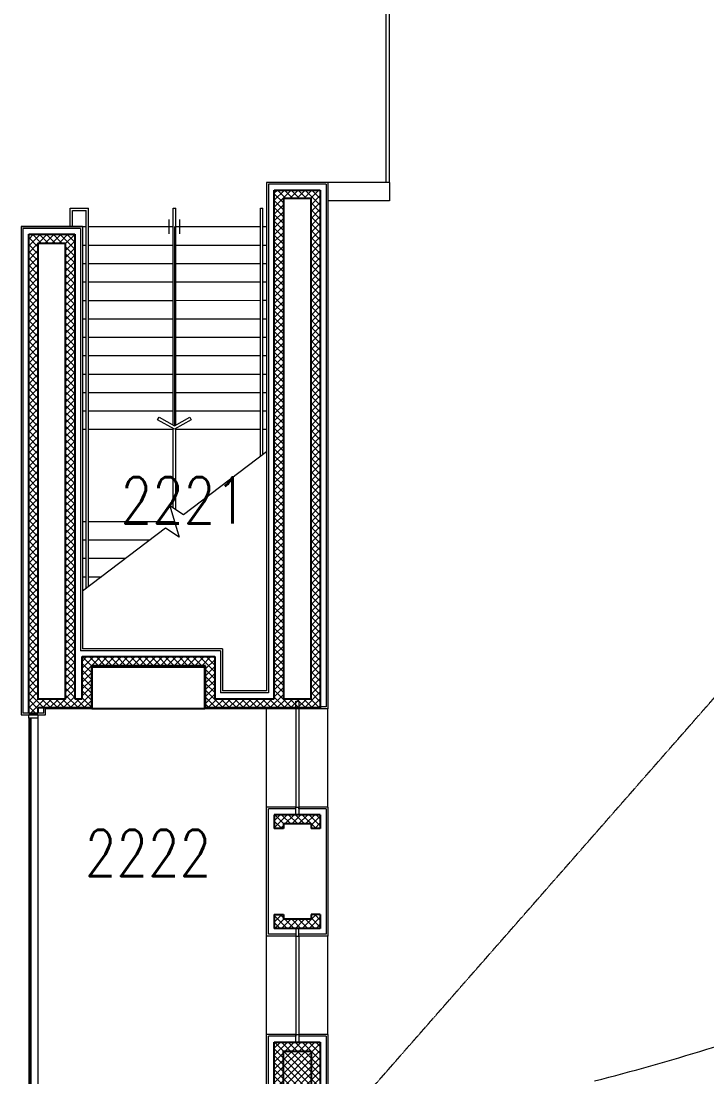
# Model space of a CAD drawing. Header units: inches. Extents: x 342932 to 557958, y 80625 to 242727.
# Drawn here: x 418382 to 429556, y 130834 to 148022 of the extents above; entities that cross this region are included whole.
import ezdxf
from ezdxf.enums import TextEntityAlignment as Align

# ---------------------------------------------------------------- set-up
doc = ezdxf.new("R2010")
doc.units = ezdxf.units.IN
doc.header["$MEASUREMENT"] = 0
doc.linetypes.add('First Floor$0$HIDDEN', pattern=[0.375, 0.25, -0.125])
doc.layers.get('Defpoints').update_dxf_attribs({"lineweight": 25})
for name, color, linetype, lineweight in [('0-Cubicles', 8, 'Continuous', 25), ('First Floor$0$A-G2-G-Building-Elements-Hidden', 251, 'First Floor$0$HIDDEN', 15), ('First Floor$0$A-G23-M-Stairs-Concrete', 251, 'Continuous', 15), ('First Floor$0$A-G23-M-Stairs-Railings', 251, 'Continuous', 15), ('First Floor$0$A-G250-G-Walls-Low-Level', 251, 'Continuous', 15), ('First Floor$0$A-G250-M-Walls-Blockwork', 7, 'Continuous', 25), ('First Floor$0$A-G252-H-Internal-Walls', 251, 'Continuous', 9), ('First Floor$0$A-G312-M-Wall-Cladding-Panel', 7, 'Continuous', 9), ('First Floor$0$A-G312-M-Wall-Finish-Plaster', 7, 'Continuous', 15), ('First Floor$0$A-G321-M-Window', 251, 'Continuous', 9), ('First Floor$0$A-G322-M-Door', 251, 'Continuous', 15), ('First Floor$0$A-Z036-G-Stair-Symbology', 251, 'Continuous', 15), ('First Floor$0$Z-Z001-S-Room-Name-Identification-250', 7, 'Continuous', 15)]:
    doc.layers.add(name, color=color, linetype=linetype, lineweight=lineweight)
doc.styles.add('First Floor$0$Tag-RomanS', font='romans.shx', dxfattribs={"width": 0.8})
pattern_1 = [(45, (361382.11, 239676.52), (-56.1266, 56.1266), []), (135, (361382.11, 239676.52), (-56.1266, -56.1266), [])]

# ---------------------------------------------------------------- blocks, each defined once
blk = doc.blocks.new('First Floor$0$BRKLINE')
blk.add_lwpolyline([(6.809, 3.512), (6.559, 4.199), (6.059, 2.826), (5.809, 3.512)])
at = {"layer": 'Defpoints'}
for p in [(5.809, 3.512), (6.809, 3.512)]:
    blk.add_point(p, dxfattribs=at)
blk = doc.blocks.new('First Floor$0$d57')
at = {"layer": 'First Floor$0$A-G321-M-Window', "elevation": 0}
blk.add_lwpolyline([(56960, -110080), (56960, -103938), (56990, -103938), (56990, -110080)], close=True, dxfattribs=at)
at = {"layer": 'First Floor$0$A-G322-M-Door'}
for p, q in [((56950, -110080), (56950, -103938, 0)), ((57100, -110080), (57100, -103938, 0))]:
    blk.add_line(p, q, dxfattribs=at)
at = {"layer": 'First Floor$0$A-G322-M-Door', "elevation": 0}
for points in [[(57100, -102938), (56950, -102938), (56950, -102988), (57100, -102988)], [(58140, -103038), (58140, -102988), (57100, -102988), (57100, -103038)], [(57100, -103888), (56950, -103888), (56950, -103938), (57100, -103938)]]:
    blk.add_lwpolyline(points, close=True, dxfattribs=at)
at = {"layer": 'First Floor$0$A-G322-M-Door'}
blk.add_lwpolyline([(57100, -110080), (56950, -110080), (56950, -110130), (57100, -110130)], close=True, dxfattribs=at)
blk.add_arc((57119, -102859, 0), 1029, 268.9411, 352.8186, dxfattribs=at)
blk = doc.blocks.new('First Floor$0$tag-roomname')
at = {"lineweight": 18, "ltscale": 0.01, "style": 'First Floor$0$Tag-RomanS', "width": 0.8}
blk.add_attdef('ROOM_NO_2', text='', height=3, dxfattribs=at).set_placement((0, 1.612), align=Align.MIDDLE_CENTER)
at = {"linetype": 'ByBlock', "lineweight": 15, "ltscale": 0.01, "style": 'First Floor$0$Tag-RomanS', "width": 0.8, "flags": 1}
for tag, p in [('ROOM_NAME_1', (0, -2.288)), ('ROOM_NAME_2', (0, -5.744))]:
    blk.add_attdef(tag, text='', height=2.5, dxfattribs=at).set_placement(p, align=Align.MIDDLE_CENTER)

msp = doc.modelspace()

# ---------------------------------------------------------------- hatches: boundary and pattern name
at = {"layer": 'First Floor$0$A-G252-H-Internal-Walls'}
h = msp.add_hatch(dxfattribs=at)
h.set_pattern_fill('ANSI37', color=256, scale=25, style=0)
h.set_pattern_definition(pattern_1)
h.paths.add_polyline_path([(423257.1, 145271.5), (422507.1, 145271.5), (422507.1, 136991.5), (421537.1, 136991.5), (421537.1, 137676.5), (419377.1, 137676.5), (419377.1, 136991.5), (419257.1, 136991.5), (419257.1, 144551.5), (418507.1, 144551.5), (418507.1, 136756.5), (418657.1, 136756.5), (418657.1, 136841.5), (419527.1, 136841.5), (419527.1, 137526.5), (421387.1, 137526.5), (421387.1, 136841.5), (423257.1, 136841.5)])
h.paths.add_polyline_path([(423107.1, 136991.5), (422657.1, 136991.5), (422657.1, 145136.5), (423107.1, 145136.5)], flags=16)
h.paths.add_polyline_path([(419107.1, 136991.5), (418657.1, 136991.5), (418657.1, 144401.5), (419107.1, 144401.5)], flags=16)
h = msp.add_hatch(dxfattribs=at)
h.set_pattern_fill('ANSI37', color=256, scale=25, style=0)
h.set_pattern_definition(pattern_1)
h.paths.add_polyline_path([(423257.1, 135101.5), (422882.1, 135101.5), (422882.1, 134951.5), (423107.1, 134951.5), (423107.1, 134876.5), (423257.1, 134876.5)])
h.paths.add_polyline_path([(422882.1, 135101.5), (422857.1, 135101.5), (422507.1, 135101.5), (422507.1, 134876.5), (422657.1, 134876.5), (422657.1, 134951.5), (422882.1, 134951.5)])
h = msp.add_hatch(dxfattribs=at)
h.set_pattern_fill('ANSI37', color=256, scale=25, style=0)
h.set_pattern_definition([(315, (361382.11, 28676.52), (-56.1266, -56.1266), []), (225, (361382.11, 28676.52), (-56.1266, 56.1266), [])])
h.paths.add_polyline_path([(423257.1, 133251.5), (422882.1, 133251.5), (422882.1, 133401.5), (423107.1, 133401.5), (423107.1, 133476.5), (423257.1, 133476.5)])
h.paths.add_polyline_path([(422882.1, 133251.5), (422857.1, 133251.5), (422507.1, 133251.5), (422507.1, 133476.5), (422657.1, 133476.5), (422657.1, 133401.5), (422882.1, 133401.5)])
h = msp.add_hatch(dxfattribs=at)
h.set_pattern_fill('ANSI37', color=256, scale=25, style=0)
h.set_pattern_definition(pattern_1)
h.paths.add_polyline_path([(423257.1, 131401.5), (422507.1, 131401.5), (422507.1, 129670.7, -0.0252121), (418507.1, 129405.8), (418507.1, 128880.7, 0.0390259), (424761.2, 129467.3), (424644.1, 130056.1, -0.0078244), (423257.1, 129841.2)])

# ---------------------------------------------------------------- linework, layer by layer
at = {"layer": '0-Cubicles', "color": 250, "elevation": 0}
msp.add_lwpolyline([(419542.1, 137511.5), (421372.1, 137511.5), (421372.1, 136826.5), (419542.1, 136826.5)], close=True, dxfattribs=at)
at = {"layer": 'First Floor$0$A-G2-G-Building-Elements-Hidden'}
msp.add_line((457530.5, 168751.5), (423457.1, 129920.5), dxfattribs=at)
at = {"layer": 'First Floor$0$A-G23-M-Stairs-Concrete'}
for p, q in [((419382.1, 144676.5, 0), (419442.1, 144676.5, 0)), ((419482.1, 144676.5, 0), (420862.1, 144676.5, 0)), ((420902.1, 144676.5, 0), (422282.1, 144676.6, 0)), ((422322.1, 144676.6, 0), (422382.1, 144676.6, 0)), ((419382.1, 144376.5, 0), (419442.1, 144376.5, 0)), ((419482.1, 144376.5, 0), (420862.1, 144376.5, 0)), ((420902.1, 144376.5, 0), (422282.1, 144376.6, 0)), ((422322.1, 144376.6, 0), (422382.1, 144376.6, 0)), ((419382.1, 144076.5, 0), (419442.1, 144076.5, 0)), ((419482.1, 144076.5, 0), (420862.1, 144076.5, 0)), ((420902.1, 144076.5, 0), (422282.1, 144076.6, 0)), ((422322.1, 144076.6, 0), (422382.1, 144076.6, 0)), ((419382.1, 143776.5, 0), (419442.1, 143776.5, 0)), ((419482.1, 143776.5, 0), (420862.1, 143776.5, 0)), ((420902.1, 143776.5, 0), (422282.1, 143776.6, 0)), ((422322.1, 143776.6, 0), (422382.1, 143776.6, 0)), ((419382.1, 143476.5, 0), (419442.1, 143476.5, 0)), ((419482.1, 143476.5, 0), (420862.1, 143476.5, 0)), ((420902.1, 143476.5, 0), (422282.1, 143476.6, 0)), ((422322.1, 143476.6, 0), (422382.1, 143476.6, 0)), ((419382.1, 143176.5, 0), (419442.1, 143176.5, 0)), ((419482.1, 143176.5, 0), (420862.1, 143176.5, 0)), ((420902.1, 143176.5, 0), (422282.1, 143176.6, 0)), ((422322.1, 143176.6, 0), (422382.1, 143176.6, 0)), ((419382.1, 142876.5, 0), (419442.1, 142876.5, 0)), ((419482.1, 142876.5, 0), (420862.1, 142876.5, 0)), ((420902.1, 142876.5, 0), (422282.1, 142876.6, 0)), ((422322.1, 142876.6, 0), (422382.1, 142876.6, 0)), ((419382.1, 142576.5, 0), (419442.1, 142576.5, 0)), ((419482.1, 142576.5, 0), (420862.1, 142576.5, 0)), ((420902.1, 142576.5, 0), (422282.1, 142576.6, 0)), ((422322.1, 142576.6, 0), (422382.1, 142576.6, 0)), ((419382.1, 142276.5, 0), (419442.1, 142276.5, 0)), ((419482.1, 142276.5, 0), (420862.1, 142276.5, 0)), ((420902.1, 142276.5, 0), (422282.1, 142276.6, 0)), ((422322.1, 142276.6, 0), (422382.1, 142276.6, 0)), ((419382.1, 141976.5, 0), (419442.1, 141976.5, 0)), ((419482.1, 141976.5, 0), (420862.1, 141976.5, 0)), ((420902.1, 141976.5, 0), (422282.1, 141976.6, 0)), ((422322.1, 141976.6, 0), (422382.1, 141976.6, 0)), ((419382.1, 141676.5, 0), (419442.1, 141676.5, 0)), ((419482.1, 141676.5, 0), (420862.1, 141676.5, 0)), ((420902.1, 141676.5, 0), (422282.1, 141676.6, 0)), ((422322.1, 141676.6, 0), (422382.1, 141676.6, 0)), ((419382.1, 141376.5, 0), (419442.1, 141376.5, 0)), ((419482.1, 141376.5, 0), (420862.1, 141376.5, 0)), ((420902.1, 141376.5, 0), (422282.1, 141376.6, 0)), ((422322.1, 141376.6, 0), (422382.1, 141376.6, 0)), ((419382.1, 139876.5, 0), (419442.1, 139876.5, 0)), ((419482.1, 139876.5, 0), (420882.1, 139876.6, 0)), ((419382.1, 139576.5, 0), (419442.1, 139576.5, 0)), ((419482.1, 139576.5, 0), (420485.5, 139576.5, 0)), ((419382.1, 139276.5, 0), (419442.1, 139276.5, 0)), ((419482.1, 139276.5, 0), (420088.9, 139276.5, 0)), ((419382.1, 138976.5, 0), (419442.1, 138976.5, 0)), ((419482.1, 138976.5, 0), (419692.4, 138976.5, 0))]:
    msp.add_line(p, q, dxfattribs=at)
at = {"layer": 'First Floor$0$A-G23-M-Stairs-Railings'}
for p, q in [((419182.1, 144976.5, 0), (419482.1, 144976.5, 0)), ((419182.1, 144676.5, 0), (419182.1, 144976.5, 0)), ((419222.1, 144936.5, 0), (419442.1, 144936.5, 0)), ((419222.1, 144676.5, 0), (419222.1, 144936.5, 0)), ((419442.1, 138787.2, 0), (419442.1, 144936.5, 0)), ((419482.1, 138817.5, 0), (419482.1, 144976.5, 0)), ((420862.1, 144976.5, 0), (420902.1, 144976.5, 0)), ((420862.1, 141444.2, 0), (420862.1, 144976.5, 0)), ((420902.1, 141447, 0), (420902.1, 144976.5, 0)), ((422282.1, 144976.6, 0), (422322.1, 144976.6, 0)), ((422282.1, 140935.7, 0), (422282.1, 144976.6, 0)), ((422322.1, 140966, 0), (422322.1, 144976.6, 0)), ((420862.1, 140092.8, 0), (420862.1, 141386.6, 0)), ((420902.1, 140066.9, 0), (420902.1, 141389.4, 0))]:
    msp.add_line(p, q, dxfattribs=at)
at = {"layer": 'First Floor$0$A-G250-G-Walls-Low-Level'}
for p, q in [((424332.1, 145396.5, 0), (424332.1, 148776.5)), ((424382.1, 145396.5, 0), (424382.1, 148776.5)), ((424382.1, 145396.5, 0), (423382.1, 145396.5, 0)), ((424382.1, 145396.5, 0), (424382.1, 145096.5, 0)), ((424382.1, 145096.5, 0), (423382.1, 145096.5, 0)), ((422382.1, 135226.5, 0), (422382.1, 136826.5, 0)), ((423382.1, 135226.5, 0), (423382.1, 136826.5, 0)), ((422382.1, 131526.5), (422382.1, 133126.5, 0)), ((423382.1, 131526.5, 0), (423382.1, 133126.5, 0))]:
    msp.add_line(p, q, dxfattribs=at)
msp.add_arc((417882.1, 169176.5), 39650.6, 284.37708, 287.1229, dxfattribs=at)
at = {"layer": 'First Floor$0$A-G250-M-Walls-Blockwork'}
for p, q in [((422507.1, 145271.5, 0), (423257.1, 145271.5, 0)), ((422507.1, 136991.5, 0), (422507.1, 145271.5, 0)), ((423257.1, 145271.5, 0), (423257.1, 136841.5, 0)), ((418507.1, 136756.5, 0), (418507.1, 144551.5, 0)), ((418507.1, 144551.5, 0), (419257.1, 144551.5, 0)), ((419257.1, 144551.5, 0), (419257.1, 136991.5, 0)), ((419377.1, 136991.5, 0), (419377.1, 137676.5, 0)), ((419377.1, 137676.5, 0), (421537.1, 137676.5, 0)), ((421537.1, 137676.5, 0), (421537.1, 136991.5, 0)), ((421387.1, 137526.5, 0), (419527.1, 137526.5, 0)), ((419527.1, 137526.5, 0), (419527.1, 136841.5, 0)), ((421387.1, 136841.5, 0), (421387.1, 137526.5, 0)), ((419257.1, 136991.5, 0), (419377.1, 136991.5, 0)), ((421537.1, 136991.5, 0), (422507.1, 136991.5, 0)), ((419527.1, 136841.5, 0), (418657.1, 136841.5, 0)), ((418657.1, 136841.5, 0), (418657.1, 136756.5, 0)), ((423257.1, 136841.5, 0), (421387.1, 136841.5, 0)), ((418507.1, 136756.5, 0), (418657.1, 136756.5, 0)), ((423257.1, 135101.5, 0), (422507.1, 135101.5, 0)), ((422507.1, 135101.5, 0), (422507.1, 134876.5, 0)), ((423257.1, 135101.5, 0), (423257.1, 134876.5, 0)), ((422657.1, 134951.5, 0), (422657.1, 134876.5, 0)), ((423107.1, 134951.5, 0), (422657.1, 134951.5, 0)), ((423107.1, 134951.5, 0), (423107.1, 134876.5, 0)), ((422657.1, 134876.5, 0), (422507.1, 134876.5, 0)), ((423257.1, 134876.5, 0), (423107.1, 134876.5, 0)), ((422507.1, 133476.5, 0), (422657.1, 133476.5, 0)), ((422507.1, 133476.5, 0), (422507.1, 133251.5, 0)), ((422657.1, 133476.5, 0), (422657.1, 133401.5, 0)), ((423107.1, 133401.5, 0), (422657.1, 133401.5, 0)), ((423257.1, 133476.5, 0), (423107.1, 133476.5, 0)), ((423107.1, 133476.5, 0), (423107.1, 133401.5, 0)), ((423257.1, 133476.5, 0), (423257.1, 133251.5, 0)), ((423257.1, 133251.5, 0), (422507.1, 133251.5, 0)), ((422507.1, 129670.7), (422507.1, 131401.5, 0)), ((422507.1, 131401.5, 0), (423257.1, 131401.5, 0)), ((423257.1, 131401.5, 0), (423257.1, 129841.2)), ((422657.1, 129537.4), (422657.1, 131251.5)), ((422657.1, 131251.5), (423107.1, 131251.5)), ((423107.1, 131251.5), (423107.1, 129745.6))]:
    msp.add_line(p, q, dxfattribs=at)
at = {"layer": 'First Floor$0$A-G250-M-Walls-Blockwork', "elevation": 0}
msp.add_lwpolyline([(422657.1, 136991.5), (423107.1, 136991.5), (423107.1, 145136.5), (422657.1, 145136.5), (422657.1, 136991.5)], dxfattribs=at)
msp.add_lwpolyline([(419107.1, 144401.5), (418657.1, 144401.5), (418657.1, 136991.5), (419107.1, 136991.5)], close=True, dxfattribs=at)
at = {"layer": 'First Floor$0$A-G312-M-Wall-Cladding-Panel'}
for p, q in [((422382.1, 145396.5, 0), (422382.1, 137116.5, 0)), ((423382.1, 145396.5, 0), (422382.1, 145396.5, 0)), ((423352.1, 145366.5, 0), (422412.1, 145366.5, 0)), ((422412.1, 145366.5, 0), (422412.1, 137086.5, 0)), ((423352.1, 145366.5, 0), (423352.1, 136856.5, 0)), ((423382.1, 145396.5, 0), (423382.1, 136826.5, 0)), ((418382.1, 144676.5, 0), (419382.1, 144676.5, 0)), ((419382.1, 144676.5, 0), (418382.1, 144676.5, 0)), ((418382.1, 144676.5, 0), (418382.1, 136726.5, 0)), ((419352.1, 144646.5, 0), (418412.1, 144646.5, 0)), ((418412.1, 144646.5, 0), (418412.1, 136756.5, 0)), ((419352.1, 144646.5, 0), (419352.1, 137771.5, 0)), ((419382.1, 144676.5, 0), (419382.1, 137801.5, 0)), ((421632.1, 137771.5, 0), (419352.1, 137771.5, 0)), ((421662.1, 137801.5, 0), (419382.1, 137801.5, 0)), ((421632.1, 137771.5, 0), (421632.1, 137086.5, 0)), ((421662.1, 137801.5, 0), (421662.1, 137116.5, 0)), ((422412.1, 137086.5, 0), (421632.1, 137086.5, 0)), ((422382.1, 137116.5, 0), (421662.1, 137116.5, 0)), ((418752.1, 136756.5, 0), (418752.1, 136841.5, 0)), ((418782.1, 136726.5, 0), (418782.1, 136841.5, 0)), ((423352.1, 136856.5, 0), (423257.1, 136856.5, 0)), ((423257.1, 136856.5, 0), (423257.1, 136826.5, 0)), ((423382.1, 136826.5, 0), (423257.1, 136826.5, 0)), ((418382.1, 136726.5, 0), (418782.1, 136726.5, 0)), ((418752.1, 136756.5, 0), (418412.1, 136756.5, 0)), ((418507.1, 136786.5, 0), (418507.1, 136756.5, 0)), ((422382.1, 133126.5, 0), (422382.1, 135226.5, 0)), ((422857.1, 135226.5, 0), (422382.1, 135226.5, 0)), ((422412.1, 133156.5, 0), (422412.1, 135196.5, 0)), ((422857.1, 135196.5, 0), (422412.1, 135196.5, 0)), ((422857.1, 135196.5, 0), (422857.1, 135226.5, 0)), ((423382.1, 135226.5, 0), (422907.1, 135226.5, 0)), ((422907.1, 135196.5, 0), (422907.1, 135226.5, 0)), ((423352.1, 135196.5, 0), (422907.1, 135196.5, 0)), ((423352.1, 135196.5, 0), (423352.1, 133156.5, 0)), ((423382.1, 135226.5, 0), (423382.1, 133126.5, 0)), ((422857.1, 133126.5, 0), (422382.1, 133126.5, 0)), ((422857.1, 133156.5, 0), (422412.1, 133156.5, 0)), ((422857.1, 133156.5, 0), (422857.1, 133126.5, 0)), ((423352.1, 133156.5, 0), (422907.1, 133156.5, 0)), ((422907.1, 133126.5, 0), (422907.1, 133156.5, 0)), ((423382.1, 133126.5, 0), (422907.1, 133126.5, 0)), ((422382.1, 129782.1), (422382.1, 131526.5)), ((422857.1, 131526.5, 0), (422382.1, 131526.5, 0)), ((422412.1, 129755.3), (422412.1, 131496.5)), ((422857.1, 131496.5, 0), (422412.1, 131496.5, 0)), ((422857.1, 131526.5, 0), (422857.1, 131496.5, 0)), ((423382.1, 131526.5, 0), (422907.1, 131526.5, 0)), ((422907.1, 131526.5, 0), (422907.1, 131496.5, 0)), ((423352.1, 131496.5, 0), (422907.1, 131496.5, 0)), ((423352.1, 131496.5, 0), (423352.1, 129905, 0)), ((423382.1, 131526.5, 0), (423382.1, 129909.2, 0))]:
    msp.add_line(p, q, dxfattribs=at)
at = {"layer": 'First Floor$0$A-G312-M-Wall-Finish-Plaster'}
for p, q in [((419542.1, 136826.5, 0), (419542.1, 137511.5, 0)), ((421372.1, 137511.5, 0), (419542.1, 137511.5, 0)), ((421372.1, 136826.5, 0), (421372.1, 137511.5, 0)), ((419542.1, 136826.5, 0), (418782.1, 136826.5, 0)), ((422857.1, 136826.5, 0), (421372.1, 136826.5, 0)), ((422382.1, 136826.5, 0), (422382.1, 136826.5, 0)), ((423257.1, 136826.5, 0), (422907.1, 136826.5, 0)), ((418657.1, 136726.5, 0), (418672.1, 136726.5, 0))]:
    msp.add_line(p, q, dxfattribs=at)
msp.add_arc((417882.1, 169176.5), 39650.6, 287.1229, 288.87708, dxfattribs=at)
at = {"layer": 'First Floor$0$A-G321-M-Window'}
for p, q in [((422857.1, 136826.5, 0), (422857.1, 135226.5, 0)), ((422907.1, 136826.5, 0), (422907.1, 135226.5, 0)), ((422857.1, 133126.5, 0), (422857.1, 131526.5, 0)), ((422907.1, 133126.5, 0), (422907.1, 131526.5, 0))]:
    msp.add_line(p, q, dxfattribs=at)
at = {"layer": 'First Floor$0$A-G321-M-Window', "elevation": 0}
for points in [[(422857.1, 136951.5), (422907.1, 136951.5), (422907.1, 136826.5), (422857.1, 136826.5)], [(422857.1, 135226.5), (422907.1, 135226.5), (422907.1, 135101.5), (422857.1, 135101.5)], [(422907.1, 133251.5), (422857.1, 133251.5), (422857.1, 133126.5), (422907.1, 133126.5)], [(422907.1, 131401.5), (422857.1, 131401.5), (422857.1, 131526.5), (422907.1, 131526.5)]]:
    msp.add_lwpolyline(points, close=True, dxfattribs=at)
at = {"layer": 'First Floor$0$A-Z036-G-Stair-Symbology'}
for p, q in [((420794.1, 144560.1, 0), (420794.1, 144793, 0)), ((420970.1, 144560.1, 0), (420970.1, 144793, 0)), ((420882.1, 144676.5, 0), (420882.1, 141435.5, 0))]:
    msp.add_line(p, q, dxfattribs=at)
at = {"layer": 'First Floor$0$A-Z036-G-Stair-Symbology', "elevation": 0}
for points in [[(420604.6, 141533.7), (420629.4, 141577.2), (420879.7, 141434.1), (421129.9, 141577.2), (421154.7, 141533.7), (420879.7, 141376.5), (420604.6, 141533.7)], [(422382.1, 141011.3), (421027, 139986.2)], [(420737.1, 139766.9), (419382.1, 138741.8)]]:
    msp.add_lwpolyline(points, dxfattribs=at)

# ---------------------------------------------------------------- block references
at = {"layer": 'First Floor$0$A-G322-M-Door', "xscale": -1, "rotation": 180}
msp.add_blockref('First Floor$0$d57', (361556.8, 26596.2, 0), dxfattribs=at)
at = {"layer": 'First Floor$0$A-Z036-G-Stair-Symbology', "xscale": 363.4526369634954, "yscale": 363.4526369634954, "zscale": 363.4526369634954, "rotation": 37.10776776737093}
msp.add_blockref('First Floor$0$BRKLINE', (419823.7, 137475.1, 0), dxfattribs=at)
at = {"layer": 'First Floor$0$Z-Z001-S-Room-Name-Identification-250'}
ref = msp.add_blockref('First Floor$0$tag-roomname', (421031.2, 139817.8), dxfattribs=dict(at, xscale=250, yscale=250, zscale=250))
ref.add_attrib('ROOM_NO_2', '2221', dxfattribs={"layer": '0', "lineweight": 18, "ltscale": 0.01, "height": 750, "style": 'First Floor$0$Tag-RomanS', "width": 0.8}).set_placement((421031.2, 140220.7), align=Align.MIDDLE_CENTER)
ref = msp.add_blockref('First Floor$0$tag-roomname', (420449, 134076, 0), dxfattribs=dict(at, xscale=250, yscale=250, zscale=250))
ref.add_attrib('ROOM_NO_2', '2222', dxfattribs={"layer": '0', "lineweight": 18, "ltscale": 0.01, "height": 750, "style": 'First Floor$0$Tag-RomanS', "width": 0.8}).set_placement((420449, 134478.9, 0), align=Align.MIDDLE_CENTER)

doc.saveas('drawing.dxf')
